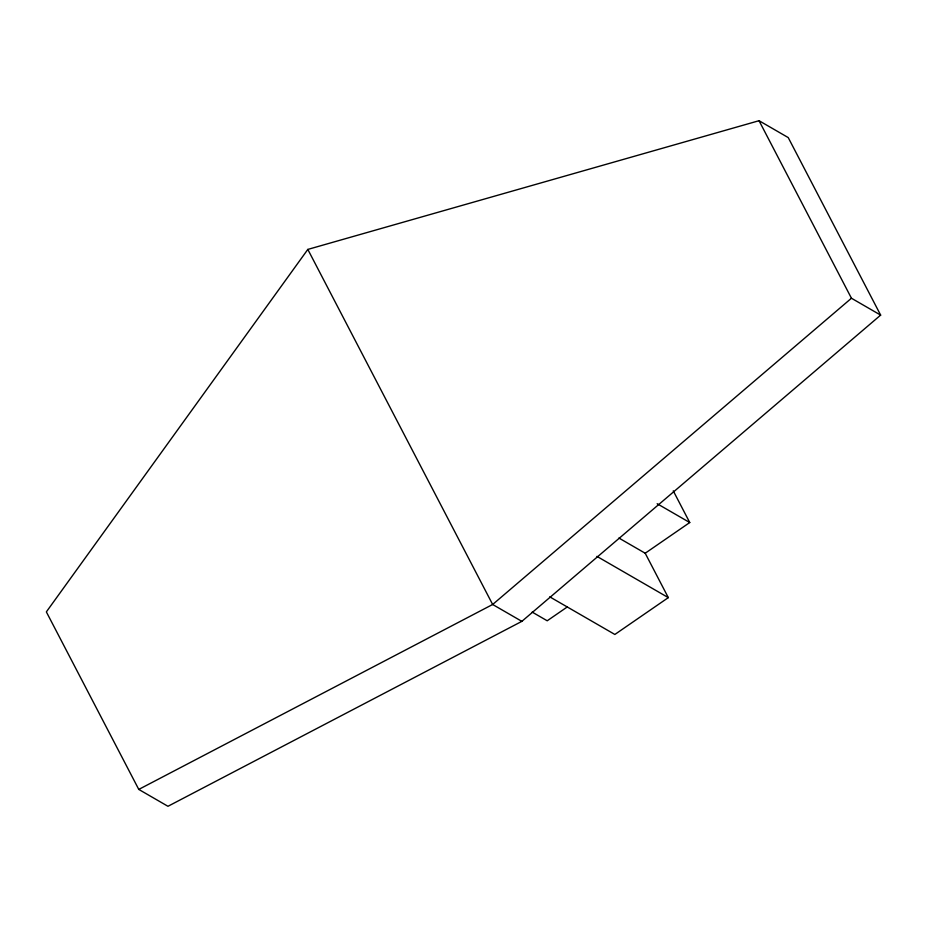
<?xml version="1.0" encoding="UTF-8"?>
<svg xmlns="http://www.w3.org/2000/svg" width="927" height="927" viewBox="0 0 927 927"><rect width="100%" height="100%" fill="white"/><g stroke="black" fill="none" stroke-linecap="round" stroke-linejoin="round"><path stroke-width="1.39" d="M307.822 249.421L46.35 611.89L138.772 789.422L167.961 806.293L521.855 621.357L880.65 315.11L788.228 137.578L759.039 120.707L307.822 249.421L492.654 604.485L521.855 621.357M880.65 315.11L851.449 298.239L492.654 604.485L138.772 789.422M567.139 607.046L547.208 620.777L532.168 612.087M618.912 538.042L645.204 553.234L689.746 522.538L673.245 490.835M645.204 553.234L668.309 597.625L614.856 634.462L549.746 596.849M657.162 503.709L689.746 522.538M596.942 556.385L668.309 597.625M759.039 120.707L851.449 298.239"/></g></svg>
